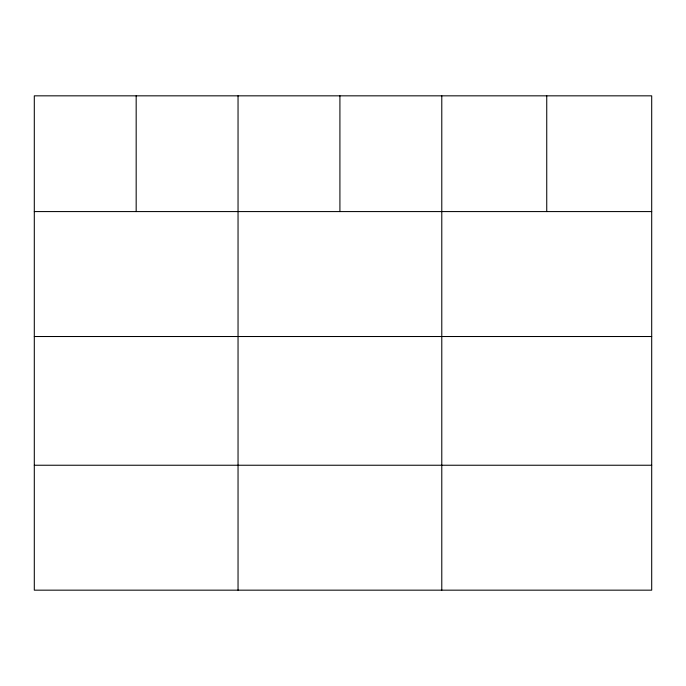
<?xml version="1.0" encoding="UTF-8"?>
<svg xmlns="http://www.w3.org/2000/svg" width="686" height="686" viewBox="0 0 686 686"><rect width="100%" height="100%" fill="white"/><g stroke="black" fill="none" stroke-linecap="round" stroke-linejoin="round"><path stroke-width="1.03" d="M651.7 211.58L651.7 590.166L34.3 590.166L34.3 95.834L651.7 95.834L651.7 211.58L34.3 211.58M34.3 336.517L651.7 336.517M34.3 465.237L651.7 465.237M546.742 95.834L546.742 211.58M441.784 95.834L441.784 590.166M339.913 95.834L339.913 211.58M238.042 95.834L238.042 590.166M136.171 95.834L136.171 211.58"/></g></svg>
